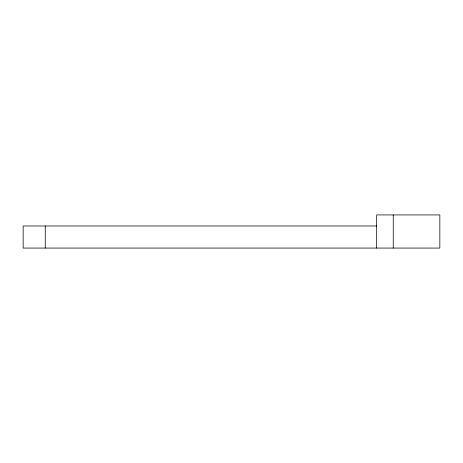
<?xml version="1.0" encoding="UTF-8"?>
<svg xmlns="http://www.w3.org/2000/svg" width="463" height="463" viewBox="0 0 463 463"><rect width="100%" height="100%" fill="white"/><g stroke="black" fill="none" stroke-linecap="round" stroke-linejoin="round"><path stroke-width="0.69" d="M376.674 225.979L23.15 225.979L23.15 248.07L439.85 248.07L439.85 214.93L376.674 214.93L376.674 248.07M393.243 214.93L393.243 248.07M45.247 225.979L45.247 248.07"/></g></svg>
